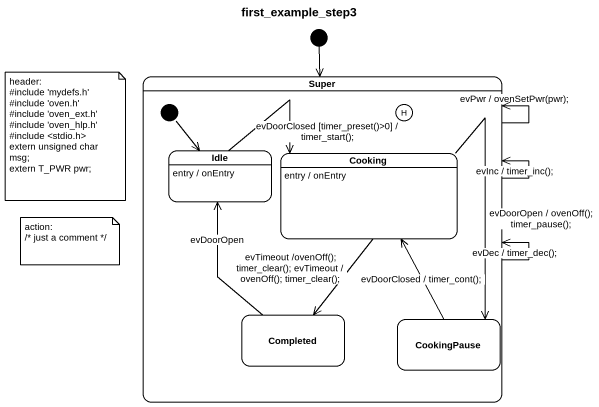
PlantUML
@startuml
title first_example_step3
hide empty description
state Super {
  state history1 <<history>>
  state Idle
  Idle : entry / onEntry
  state Cooking
  Cooking : entry / onEntry
  state Completed
  state CookingPause
  [*] --> Idle
}
[*] --> Super
Super --> Super : evInc / timer_inc();
Super --> Super : evDec / timer_dec();
Super --> Super : evPwr / ovenSetPwr(pwr);
Idle -right-> Cooking : evDoorClosed [timer_preset()>0] / timer_start();
Cooking --> Completed : evTimeout /ovenOff(); timer_clear(); evTimeout / ovenOff(); timer_clear();
Cooking --> CookingPause : evDoorOpen / ovenOff(); timer_pause();
Completed -up-> Idle : evDoorOpen
CookingPause -up-> Cooking : evDoorClosed / timer_cont();
note as N1
  header:
  #include 'mydefs.h'
  #include 'oven.h'
  #include 'oven_ext.h'
  #include 'oven_hlp.h'
  #include <stdio.h>
  extern unsigned char msg;
  extern T_PWR pwr;
end note
note as N2
  action:
  /* just a comment */
end note
@enduml
